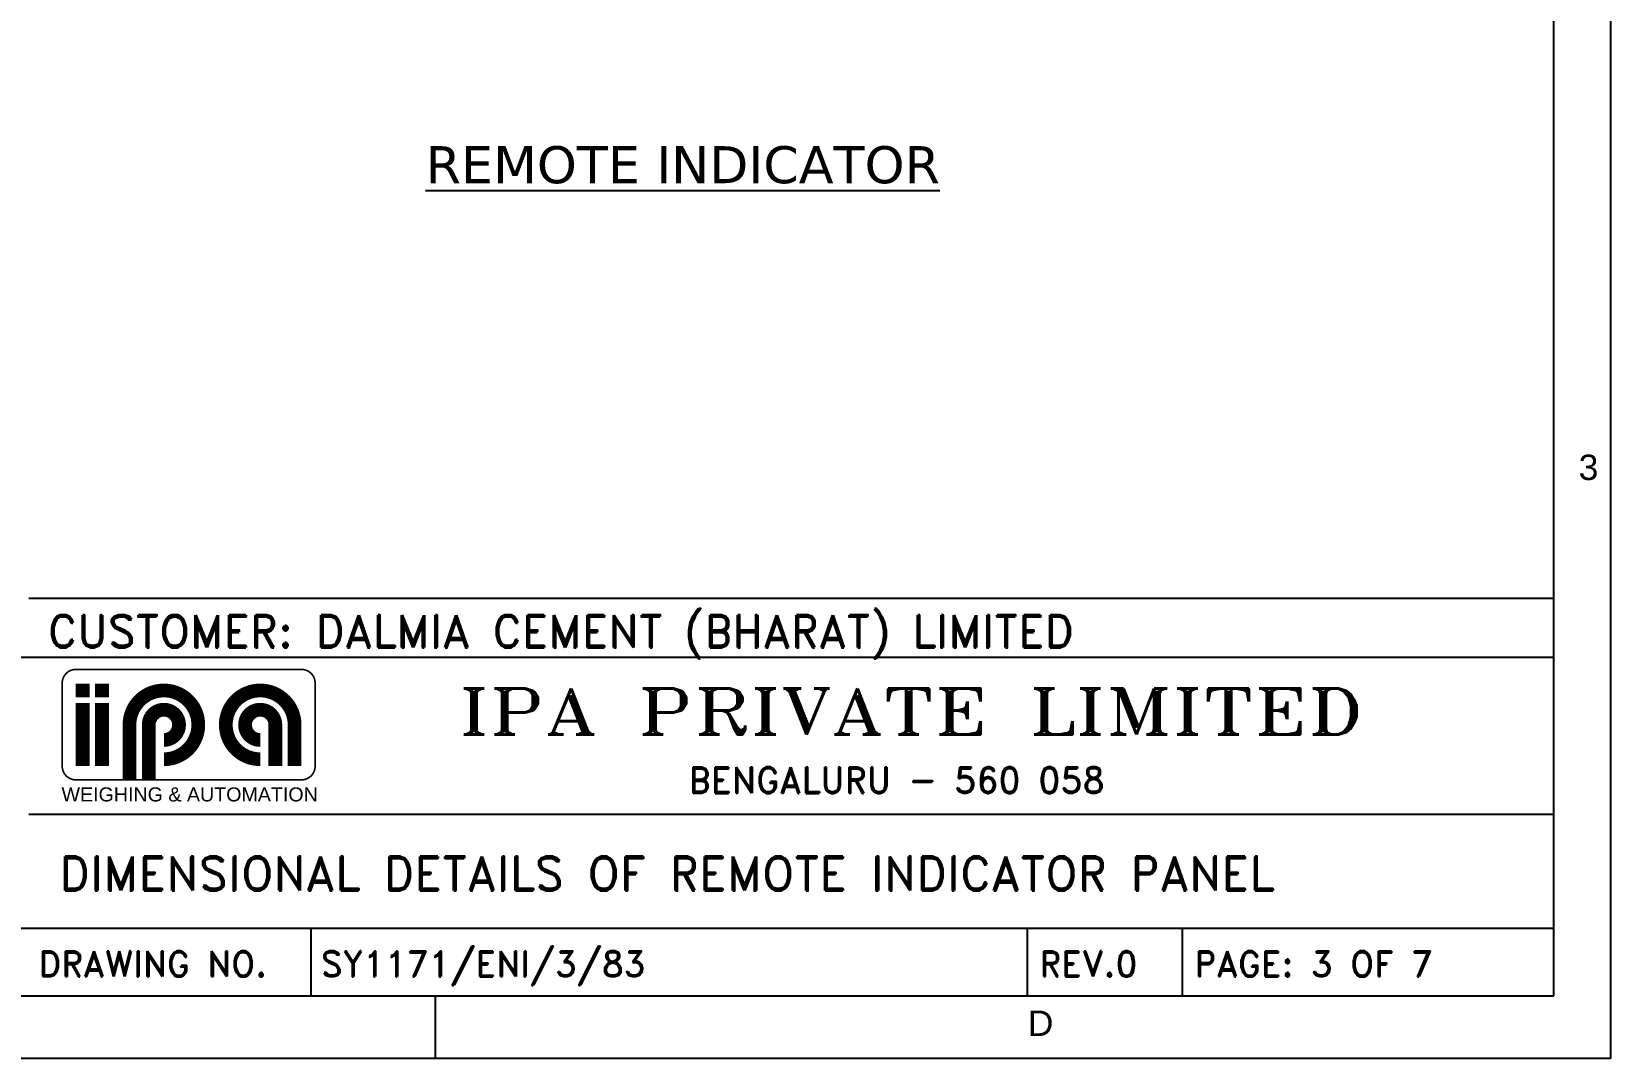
# Model space of a CAD drawing. Header units: inches. Extents: x 784 to 2184505, y 7 to 371504.
# Drawn here: x 472777 to 516048, y 102788 to 130941 of the extents above; entities that cross this region are included whole.
import ezdxf

# ---------------------------------------------------------------- set-up
doc = ezdxf.new("R2010")
doc.units = ezdxf.units.IN
doc.header["$MEASUREMENT"] = 0
doc.layers.add('Object', color=2, linetype='Continuous', lineweight=30)
doc.layers.add('SHEET', color=10, linetype='Continuous')
doc.styles.add('ROMAND', font='romand', dxfattribs={"height": 3})
doc.styles.add('ROMANS', font='romans')
doc.styles.add('ROMANT', font='romant', dxfattribs={"width": 1.3, "height": 4})
doc.styles.get("Standard").update_dxf_attribs({"font": 'arial.ttf'})

msp = doc.modelspace()

# ---------------------------------------------------------------- linework, layer by layer
at = {"layer": 'SHEET', "color": 124, "linetype": 'Continuous', "true_color": 0x00a183}
for p, q in [((514499.59772, 104500.38795, 12132.91572), (514499.59772, 192748.30624, 12132.91572)), ((472697.95222, 115406.58465, 12132.91572), (514499.59772, 115406.58465, 12132.91572)), ((393739.28849, 113789.64251, 12132.91572), (514499.59772, 113789.64251, 12132.91572)), ((393739.28849, 113789.64251, 12132.91572), (514499.59772, 113789.64251, 12132.91572)), ((472697.95222, 109480.92935, 12132.91572), (514499.59772, 109480.92935, 12132.91572)), ((457215.86129, 106358.23886, 12132.91572), (514499.59772, 106358.23886, 12132.91572)), ((480438.99768, 104500.38795, 12132.91572), (480438.99768, 106358.23886, 12132.91572)), ((500067.52502, 104500.38795, 12132.91572), (500067.52502, 106358.23886, 12132.91572)), ((504317.36274, 104500.38795, 12132.91572), (504317.36274, 106358.23886, 12132.91572)), ((393739.28849, 104500.38795, 12132.91572), (514499.59772, 104500.38795, 12132.91572)), ((483845.05768, 102788.47582, 12132.91572), (483845.05768, 104500.38795, 12132.91572))]:
    msp.add_line(p, q, dxfattribs=at)
at = {"layer": 'SHEET', "color": 124, "linetype": 'Continuous', "true_color": 0x00a183, "elevation": 12132.91572}
msp.add_lwpolyline([(516047.80681, 102788.47582), (387546.45211, 102788.47582), (387546.45211, 194269.90309), (516047.80681, 194269.90309)], close=True, dxfattribs=at)
at = {"layer": 'SHEET', "color": 4, "linetype": 'Continuous', "const_width": 45.25582}
msp.add_lwpolyline([(480171.46787, 113454.00389), (473992.84192, 113454.00389, 0.4142135624), (473615.7101, 113076.87208), (473615.7101, 110802.53052, 0.4142135624), (473992.84192, 110425.39871), (480171.46787, 110425.39871, 0.4142135624), (480548.59969, 110802.53052), (480548.59969, 113076.87208, 0.4142135624)], format="xyb", close=True, dxfattribs=at)
at = {"layer": 'SHEET', "color": 4, "linetype": 'Continuous', "const_width": 377.13182}
for points in [[(474177.75645, 112688.03925), (474177.75645, 113065.17107)], [(474705.741, 112688.03925), (474705.741, 113065.17107)], [(474177.75645, 110802.38017), (474177.75645, 112537.18653)], [(474705.741, 110802.38017), (474705.741, 112537.18653)], [(475460.00463, 110425.24835), (475460.00463, 111933.77562)]]:
    msp.add_lwpolyline(points, dxfattribs=at)
for points in [[(475460.00463, 111933.77562, -2.4142135624), (476402.83417, 110990.94608, 0.048516246)], [(479985.58644, 110802.38017), (479985.58644, 111933.77562, 2.4142135624), (479042.7569, 110990.94608, 0.362037375)], [(475987.98917, 110425.24835), (475987.98917, 111933.77562, -2.4142135624), (476402.83417, 111518.93062, 1.7118172848)], [(479457.6019, 110802.38017), (479457.6019, 111933.77562, 2.4142135624), (479042.7569, 111518.93062, 0.3121925891)]]:
    msp.add_lwpolyline(points, format="xyb", dxfattribs=at)

# ---------------------------------------------------------------- texts
at = {"color": 0, "style": 'ROMAND'}
for s, height, p in [('CUSTOMER: DALMIA CEMENT (BHARAT) LIMITED', 891.4686096, (473223.14851, 114053.89302, 9781.55083)), ('DIMENSIONAL DETAILS OF REMOTE INDICATOR PANEL', 938.3880101, (473533.86797, 107389.21242, 12015.34748)), ('DRAWING NO.', 696.6940917, (472963.44591, 105032.81576, 12132.91572)), ('SY1171/ENI/3/83', 696.6940917, (480704.49137, 105032.81576, 12132.91572)), ('REV.0', 696.694092, (500396.21976, 105032.81576, 12132.91572)), ('PAGE: 3 OF 7', 696.6940917, (504646.05748, 105032.81576, 12132.91572))]:
    msp.add_text(s, height=height, dxfattribs=at).set_placement(p)
at = {"color": 4, "style": 'ROMANT', "width": 1.3}
msp.add_text('IPA PRIVATE LIMITED', height=1258.2536029, dxfattribs=at).set_placement((484479.36711, 111672.49081, 424861.84625))
at = {"color": 4, "style": 'ROMAND'}
msp.add_text('BENGALURU - 560 058', height=707.7676516, dxfattribs=at).set_placement((490783.69008, 110064.65234, 424861.84625))
at = {"layer": 'Object', "color": 7, "insert": (469859.91006, 110219.53637), "char_height": 385.1902062, "width": 14498.5023624, "attachment_point": 1, "style": 'ROMANS'}
msp.add_mtext('\\pxqc;{\\fArial|b0|i0|c0|p0;\\C4;WEIGHING & AUTOMATION}', dxfattribs=at)
at = {"layer": 'SHEET', "color": 0, "linetype": 'Continuous'}
for s, p in [('3', (515176.73283, 118647.1194, 12132.91572)), ('D', (500079.86992, 103405.40566, 12132.91572))]:
    msp.add_text(s, height=696.69409, dxfattribs=at).set_placement(p)

# ---------------------------------------------------------------- next in the draw order: texts
at = {"insert": (483576.53124, 127799.02582), "char_height": 1015.2872581, "width": 19335.5150247, "attachment_point": 1, "bg_fill": 2}
msp.add_mtext('{\\fVerdana|b0|i0|c0|p0;\\L\\C4;REMOTE INDICATOR}', dxfattribs=at)

doc.saveas('drawing.dxf')
